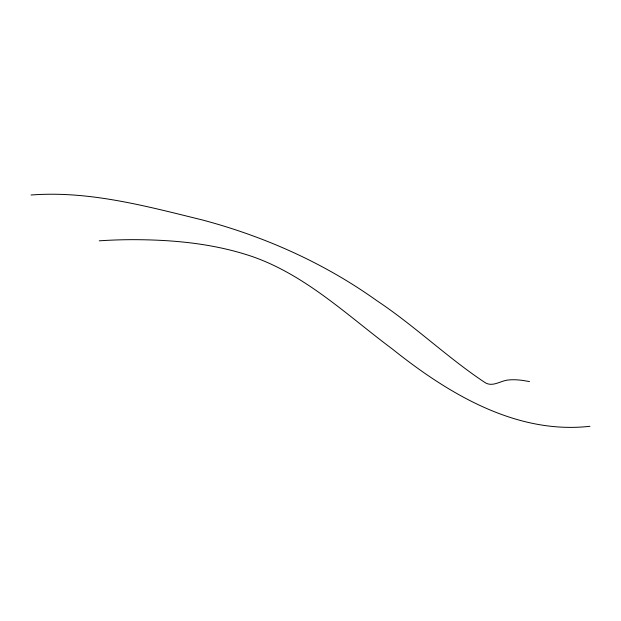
<?xml version="1.0" encoding="UTF-8"?>
<svg xmlns="http://www.w3.org/2000/svg" width="621" height="621" viewBox="0 0 621 621"><rect width="100%" height="100%" fill="white"/><g stroke="black" fill="none" stroke-linecap="round" stroke-linejoin="round"><path stroke-width="0.93" d="M31.05 195.01C88.989 190.538 146.463 206.226 202.283 219.943C264.569 236.492 324.263 263.079 376.776 300.634C414.3 325.559 446.91 357.153 484.326 382.109C492.593 388.071 500.906 380.068 509.445 379.912A144.119 38.611 32.5 0 1 523.293 380.51L529.527 381.581M589.95 426.293C515.865 434.677 447.764 393.279 392.193 348.893C347.713 315.701 306.13 275.483 252.794 256.729C213.779 243.362 172.196 239.613 131.171 239.667A2687.253 920.407 53.5 0 0 99.267 240.824"/></g></svg>
